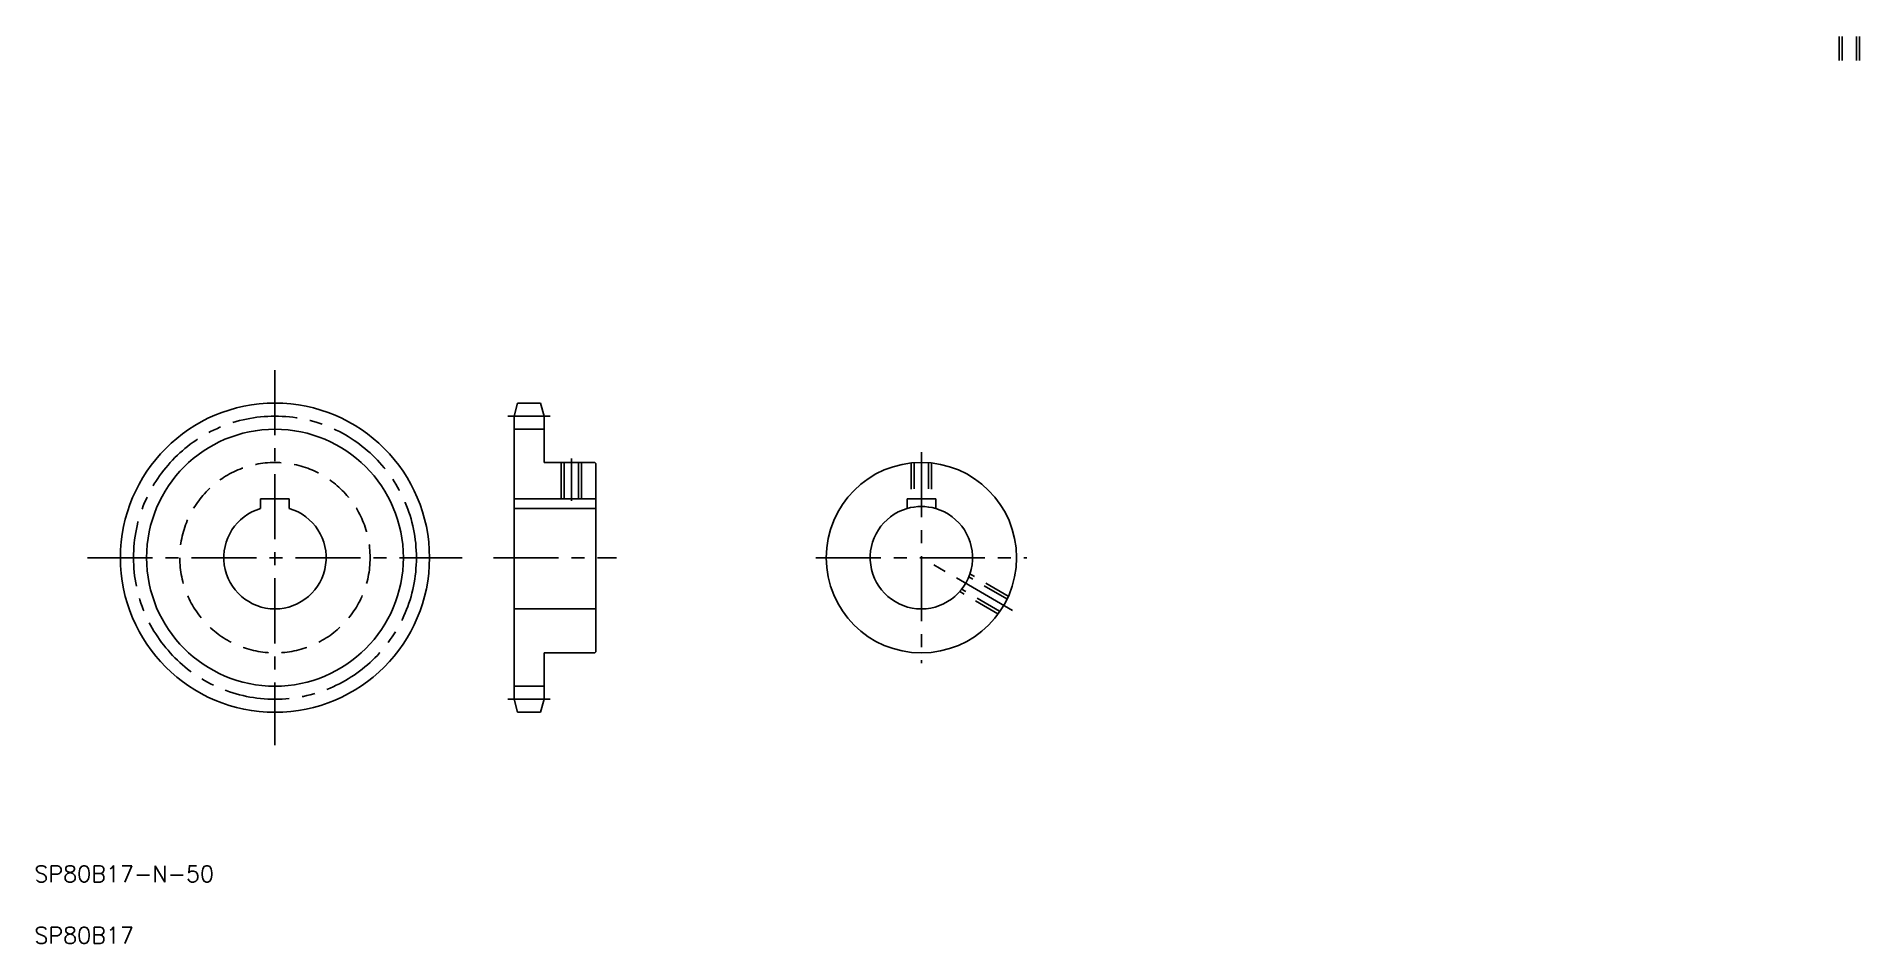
# Model space of a CAD drawing. Extents: x 21 to 912, y 20 to 463.
import ezdxf

# ---------------------------------------------------------------- set-up
doc = ezdxf.new("R2010")
doc.units = 0
doc.linetypes.add('CENTER', pattern=[50.8, 31.75, -6.35, 6.35, -6.35])
doc.linetypes.add('DASHED', pattern=[19.05, 12.7, -6.35])
doc.layers.get('0').update_dxf_attribs({"linetype": 'CONTINUOUS'})
doc.layers.add('CENTER', color=1, linetype='CENTER')
doc.styles.get("Standard").update_dxf_attribs({"font": 'txt', "bigfont": 'BIGFONT'})

msp = doc.modelspace()

# ---------------------------------------------------------------- linework, layer by layer
at = {"color": 3, "linetype": 'DASHED'}
for p, q in [((901.81, 462.9), (901.81, 451.18)), ((903.31, 462.9), (903.31, 451.18)), ((910.31, 462.9), (910.31, 451.18)), ((911.81, 462.9), (911.81, 451.18)), ((448.4, 254.62), (448.4, 237.19)), ((449.9, 254.76), (449.9, 237.19)), ((456.9, 254.76), (456.9, 237.19)), ((458.4, 254.62), (458.4, 237.19)), ((495.09, 188.37), (476.59, 199.05)), ((495.84, 189.67), (477.12, 200.48)), ((490.84, 181.01), (472.12, 191.81)), ((491.59, 182.31), (473.09, 192.98))]:
    msp.add_line(p, q, dxfattribs=at)
at = {"color": 7, "linetype": 'CONTINUOUS'}
for p, q in [((254.42, 277.51), (256.13, 283.89)), ((254.42, 277.51), (254.42, 139.28)), ((256.13, 283.89), (267.31, 283.89)), ((269.02, 277.51), (267.31, 283.89)), ((269.02, 277.51), (269.02, 254.89)), ((254.42, 271.12), (269.02, 271.12)), ((269.02, 254.89), (293.92, 254.89)), ((278.92, 254.89), (278.92, 237.19)), ((285.92, 254.89), (285.92, 237.19)), ((293.92, 254.89), (294.42, 254.39)), ((294.42, 254.39), (294.42, 162.39)), ((130.56, 237.19), (144.56, 237.19)), ((130.56, 237.19), (130.56, 232.39)), ((144.56, 237.19), (144.56, 232.39)), ((254.42, 237.19), (294.42, 237.19)), ((254.42, 232.39), (294.42, 232.39)), ((446.4, 237.19), (460.4, 237.19)), ((446.4, 237.19), (446.4, 232.39)), ((460.4, 237.19), (460.4, 232.39)), ((254.42, 183.39), (294.42, 183.39)), ((269.02, 161.89), (293.92, 161.89)), ((269.02, 161.89), (269.02, 139.28)), ((275.25, 161.89), (275.25, 161.89)), ((281.47, 161.89), (281.47, 161.89)), ((294.42, 162.39), (293.92, 161.89)), ((254.42, 145.66), (269.02, 145.66)), ((254.42, 139.28), (256.13, 132.89)), ((269.02, 139.28), (267.31, 132.89)), ((256.13, 132.89), (267.31, 132.89))]:
    msp.add_line(p, q, dxfattribs=at)
at = {"color": 3, "linetype": 'CONTINUOUS'}
for p, q in [((277.42, 254.89), (277.42, 237.19)), ((287.42, 254.89), (287.42, 237.19))]:
    msp.add_line(p, q, dxfattribs=at)
at = {"color": 7, "linetype": 'CONTINUOUS'}
for centre, radius in [((137.56, 208.39), 75.5), ((453.4, 208.39), 46.5)]:
    msp.add_circle(centre, radius, dxfattribs=at)
at = {"color": 3, "linetype": 'CONTINUOUS'}
msp.add_circle((137.56, 208.39), 62.73, dxfattribs=at)
at = {"color": 3, "linetype": 'DASHED'}
msp.add_circle((137.56, 208.39), 46.5, dxfattribs=at)
at = {"color": 7, "linetype": 'CONTINUOUS'}
for centre in [(137.56, 208.39), (453.4, 208.39)]:
    msp.add_arc(centre, 25, 106.2602, 73.7398, dxfattribs=at)
at = {"color": 3, "linetype": 'CONTINUOUS'}
msp.add_arc((453.4, 208.39), 25, 73.7398, 106.2602, dxfattribs=at)
at = {"layer": 'CENTER', "color": 1, "linetype": 'CENTER'}
for p, q in [((137.56, 299.92), (137.56, 116.86)), ((251.42, 277.51), (272.02, 277.51)), ((453.4, 259.89), (453.4, 156.89)), ((282.42, 256.89), (282.42, 236.09)), ((46.03, 208.39), (229.09, 208.39)), ((244.42, 208.39), (304.42, 208.39)), ((401.9, 208.39), (504.9, 208.39)), ((498, 182.64), (453.4, 208.39)), ((251.42, 139.28), (272.02, 139.28))]:
    msp.add_line(p, q, dxfattribs=at)
msp.add_circle((137.56, 208.39), 69.11, dxfattribs=at)

# ---------------------------------------------------------------- texts
at = {"color": 7, "linetype": 'CONTINUOUS'}
for s, p in [('SP80B17-N-50', (20, 50)), ('SP80B17', (20, 20))]:
    msp.add_text(s, height=8, dxfattribs=at).set_placement(p)

doc.saveas('drawing.dxf')
